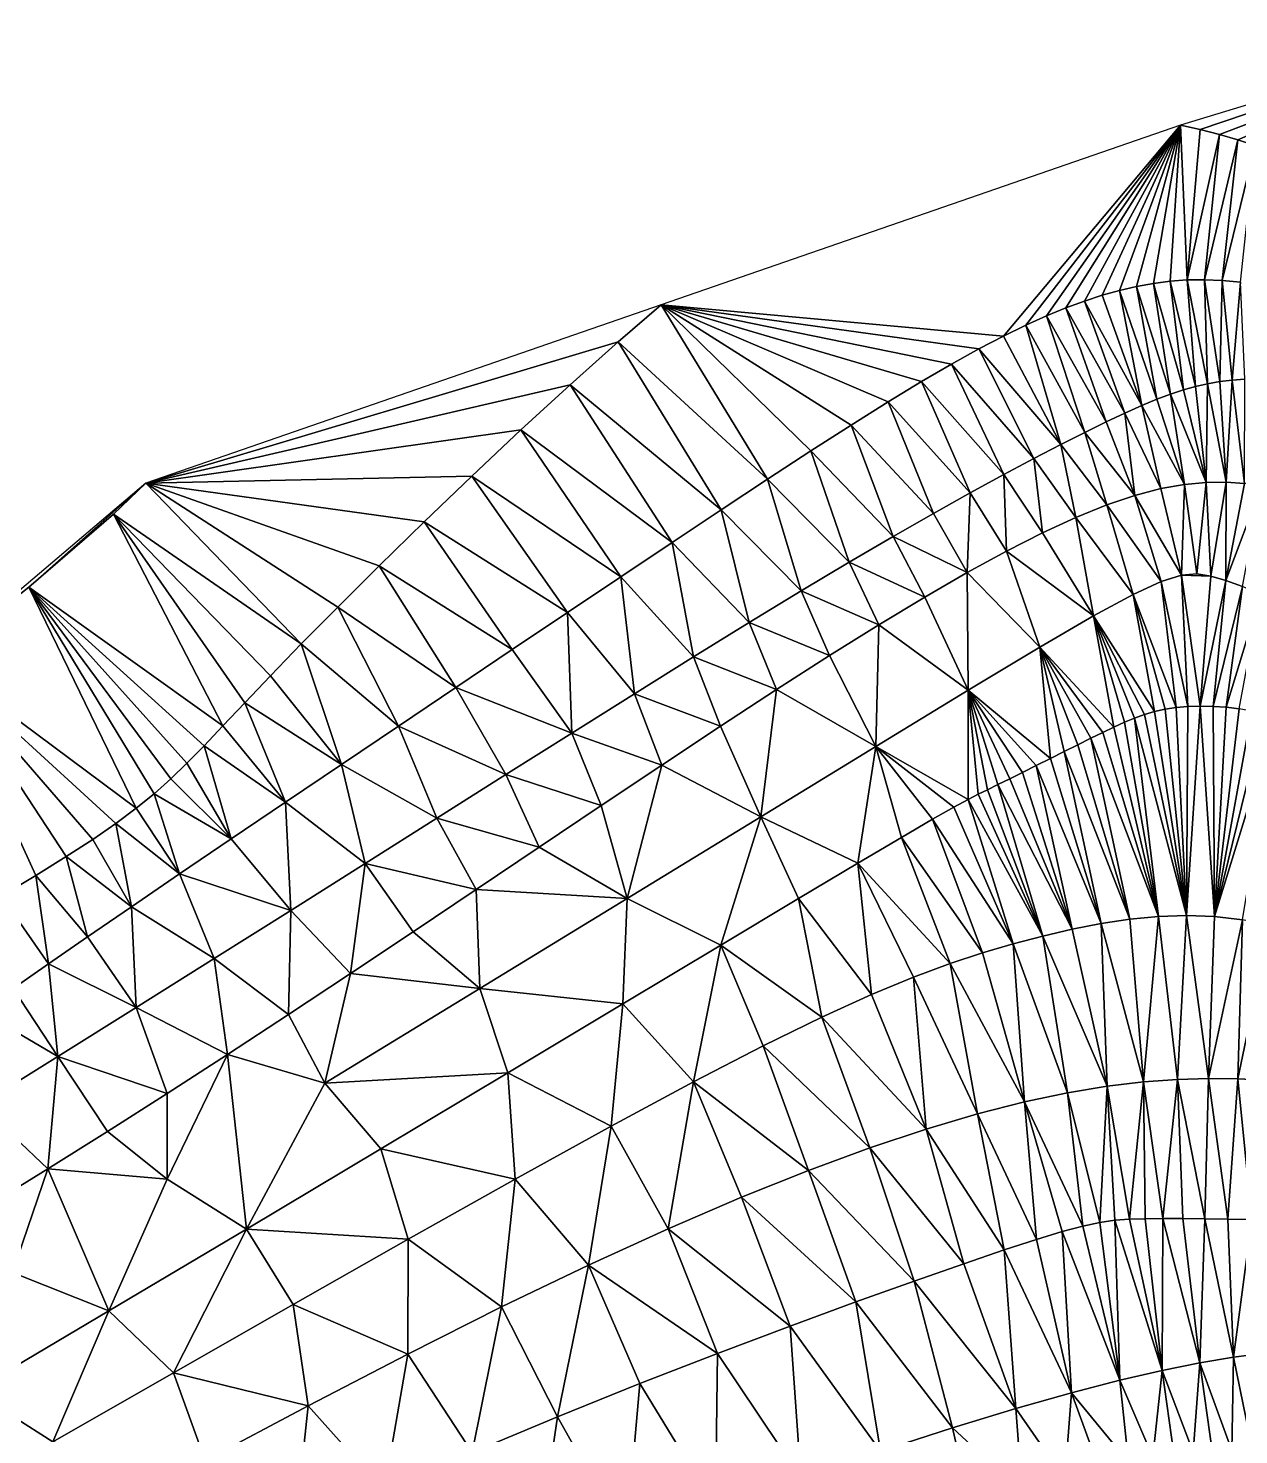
# Model space of a CAD drawing. Header units: metres. Extents: x 0 to 433, y 0 to 317.
# Drawn here: x 269.38 to 281.95, y 294.52 to 309.13 of the extents above; entities that cross this region are included whole.
import ezdxf

# ---------------------------------------------------------------- set-up
doc = ezdxf.new("R2010")
doc.units = ezdxf.units.M
doc.layers.add('TERRAIN_TIN', color=8, linetype='Continuous')

msp = doc.modelspace()

# ---------------------------------------------------------------- linework, layer by layer
at = {"layer": 'TERRAIN_TIN'}
for points in [[(281.346, 308.12, 1), (281.549, 308.075, 1), (284.662, 309.129, 1)], [(281.549, 308.075, 1), (281.75, 308.023, 1), (284.662, 309.129, 1)], [(281.75, 308.023, 1), (281.94, 307.967, 1), (284.662, 309.129, 1)], [(281.94, 307.967, 1), (282.122, 307.908, 1), (284.662, 309.129, 1)], [(275.952, 306.255, 1), (279.506, 305.931, 2), (281.346, 308.12, 1)], [(279.506, 305.931, 2), (279.739, 306.045, 2), (281.346, 308.12, 1)], [(279.739, 306.045, 2), (279.955, 306.141, 2), (281.346, 308.12, 1)], [(279.955, 306.141, 2), (280.156, 306.223, 2), (281.346, 308.12, 1)], [(280.156, 306.223, 2), (280.347, 306.293, 2), (281.346, 308.12, 1)], [(280.347, 306.293, 2), (280.532, 306.354, 2), (281.346, 308.12, 1)], [(280.532, 306.354, 2), (280.712, 306.405, 2), (281.346, 308.12, 1)], [(280.712, 306.405, 2), (280.888, 306.446, 2), (281.346, 308.12, 1)], [(280.888, 306.446, 2), (281.064, 306.478, 2), (281.346, 308.12, 1)], [(281.064, 306.478, 2), (281.239, 306.5, 2), (281.346, 308.12, 1)], [(281.239, 306.5, 2), (281.415, 306.513, 2), (281.346, 308.12, 1)], [(281.415, 306.513, 2), (281.549, 308.075, 1), (281.346, 308.12, 1)], [(281.415, 306.513, 2), (281.75, 308.023, 1), (281.549, 308.075, 1)], [(281.75, 308.023, 1), (281.415, 306.513, 2), (281.595, 306.515, 2)], [(281.75, 308.023, 1), (281.595, 306.515, 2), (281.94, 307.967, 1)], [(281.94, 307.967, 1), (281.595, 306.515, 2), (281.778, 306.508, 2)], [(282.122, 307.908, 1), (281.94, 307.967, 1), (281.778, 306.508, 2)], [(281.968, 306.49, 2), (282.122, 307.908, 1), (281.778, 306.508, 2)], [(281.503, 305.407, 3), (281.415, 306.513, 2), (281.239, 306.5, 2)], [(281.415, 306.513, 2), (281.627, 305.435, 3), (281.595, 306.515, 2)], [(281.627, 305.435, 3), (281.415, 306.513, 2), (281.503, 305.407, 3)], [(281.778, 306.508, 2), (281.595, 306.515, 2), (281.753, 305.458, 3)], [(281.595, 306.515, 2), (281.627, 305.435, 3), (281.753, 305.458, 3)], [(280.532, 306.354, 2), (280.943, 305.209, 3), (280.712, 306.405, 2)], [(281.1, 305.274, 3), (280.888, 306.446, 2), (280.712, 306.405, 2)], [(280.943, 305.209, 3), (281.1, 305.274, 3), (280.712, 306.405, 2)], [(281.064, 306.478, 2), (280.888, 306.446, 2), (281.243, 305.328, 3)], [(281.243, 305.328, 3), (280.888, 306.446, 2), (281.1, 305.274, 3)], [(281.239, 306.5, 2), (281.064, 306.478, 2), (281.376, 305.371, 3)], [(281.064, 306.478, 2), (281.243, 305.328, 3), (281.376, 305.371, 3)], [(281.503, 305.407, 3), (281.239, 306.5, 2), (281.376, 305.371, 3)], [(281.882, 305.474, 3), (281.778, 306.508, 2), (281.753, 305.458, 3)], [(281.882, 305.474, 3), (281.968, 306.49, 2), (281.778, 306.508, 2)], [(281.968, 306.49, 2), (281.882, 305.474, 3), (282.015, 305.482, 3)], [(275.506, 305.872, 1), (275.952, 306.255, 1), (270.598, 304.404)], [(277.055, 304.443, 2), (275.952, 306.255, 1), (275.506, 305.872, 1)], [(275.952, 306.255, 1), (278.968, 305.64, 2), (279.25, 305.797, 2)], [(279.506, 305.931, 2), (275.952, 306.255, 1), (279.25, 305.797, 2)], [(277.055, 304.443, 2), (277.506, 304.737, 2), (275.952, 306.255, 1)], [(277.506, 304.737, 2), (277.925, 305.006, 2), (275.952, 306.255, 1)], [(277.925, 305.006, 2), (278.309, 305.247, 2), (275.952, 306.255, 1)], [(278.656, 305.457, 2), (278.968, 305.64, 2), (275.952, 306.255, 1)], [(278.309, 305.247, 2), (278.656, 305.457, 2), (275.952, 306.255, 1)], [(280.573, 305.039, 3), (280.156, 306.223, 2), (279.955, 306.141, 2)], [(280.156, 306.223, 2), (280.769, 305.131, 3), (280.347, 306.293, 2)], [(280.769, 305.131, 3), (280.156, 306.223, 2), (280.573, 305.039, 3)], [(280.943, 305.209, 3), (280.532, 306.354, 2), (280.347, 306.293, 2)], [(280.769, 305.131, 3), (280.943, 305.209, 3), (280.347, 306.293, 2)], [(279.955, 306.141, 2), (279.739, 306.045, 2), (280.352, 304.93, 3)], [(280.573, 305.039, 3), (279.955, 306.141, 2), (280.352, 304.93, 3)], [(280.102, 304.804, 3), (279.506, 305.931, 2), (279.25, 305.797, 2)], [(280.102, 304.804, 3), (279.739, 306.045, 2), (279.506, 305.931, 2)], [(279.739, 306.045, 2), (280.102, 304.804, 3), (280.352, 304.93, 3)], [(275.005, 305.425, 1), (275.506, 305.872, 1), (270.598, 304.404)], [(275.005, 305.425, 1), (276.573, 304.125, 2), (275.506, 305.872, 1)], [(276.573, 304.125, 2), (277.055, 304.443, 2), (275.506, 305.872, 1)], [(278.968, 305.64, 2), (279.822, 304.659, 3), (279.25, 305.797, 2)], [(279.822, 304.659, 3), (280.102, 304.804, 3), (279.25, 305.797, 2)], [(278.656, 305.457, 2), (279.509, 304.492, 3), (278.968, 305.64, 2)], [(279.509, 304.492, 3), (279.822, 304.659, 3), (278.968, 305.64, 2)], [(274.495, 304.956, 1), (275.005, 305.425, 1), (270.598, 304.404)], [(276.065, 303.787, 2), (275.005, 305.425, 1), (274.495, 304.956, 1)], [(276.065, 303.787, 2), (276.573, 304.125, 2), (275.005, 305.425, 1)], [(278.656, 305.457, 2), (278.309, 305.247, 2), (279.162, 304.302, 3)], [(278.656, 305.457, 2), (279.162, 304.302, 3), (279.509, 304.492, 3)], [(281.243, 305.328, 3), (281.612, 304.411, 4), (281.376, 305.371, 3)], [(281.612, 304.411, 4), (281.503, 305.407, 3), (281.376, 305.371, 3)], [(281.627, 305.435, 3), (281.503, 305.407, 3), (281.612, 304.411, 4)], [(281.627, 305.435, 3), (281.612, 304.411, 4), (281.82, 304.414, 4)], [(281.627, 305.435, 3), (281.82, 304.414, 4), (281.753, 305.458, 3)], [(281.82, 304.414, 4), (281.882, 305.474, 3), (281.753, 305.458, 3)], [(282.011, 304.401, 4), (281.882, 305.474, 3), (281.82, 304.414, 4)], [(281.882, 305.474, 3), (282.011, 304.401, 4), (282.015, 305.482, 3)], [(278.309, 305.247, 2), (277.925, 305.006, 2), (278.78, 304.089, 3)], [(279.162, 304.302, 3), (278.309, 305.247, 2), (278.78, 304.089, 3)], [(281.14, 304.346, 4), (280.943, 305.209, 3), (280.769, 305.131, 3)], [(281.1, 305.274, 3), (280.943, 305.209, 3), (281.386, 304.39, 4)], [(280.943, 305.209, 3), (281.14, 304.346, 4), (281.386, 304.39, 4)], [(281.243, 305.328, 3), (281.1, 305.274, 3), (281.386, 304.39, 4)], [(281.612, 304.411, 4), (281.243, 305.328, 3), (281.386, 304.39, 4)], [(280.769, 305.131, 3), (280.573, 305.039, 3), (280.871, 304.276, 4)], [(281.14, 304.346, 4), (280.769, 305.131, 3), (280.871, 304.276, 4)], [(273.986, 304.477, 1), (274.495, 304.956, 1), (270.598, 304.404)], [(273.986, 304.477, 1), (275.532, 303.43, 2), (274.495, 304.956, 1)], [(275.532, 303.43, 2), (276.065, 303.787, 2), (274.495, 304.956, 1)], [(277.506, 304.737, 2), (278.361, 303.849, 3), (277.925, 305.006, 2)], [(277.925, 305.006, 2), (278.361, 303.849, 3), (278.78, 304.089, 3)], [(280.102, 304.804, 3), (280.579, 304.177, 4), (280.352, 304.93, 3)], [(280.871, 304.276, 4), (280.573, 305.039, 3), (280.352, 304.93, 3)], [(280.579, 304.177, 4), (280.871, 304.276, 4), (280.352, 304.93, 3)], [(280.102, 304.804, 3), (279.822, 304.659, 3), (280.26, 304.047, 4)], [(280.579, 304.177, 4), (280.102, 304.804, 3), (280.26, 304.047, 4)], [(277.903, 303.581, 3), (277.506, 304.737, 2), (277.055, 304.443, 2)], [(278.361, 303.849, 3), (277.506, 304.737, 2), (277.903, 303.581, 3)], [(279.914, 303.887, 4), (279.822, 304.659, 3), (279.509, 304.492, 3)], [(279.822, 304.659, 3), (279.914, 303.887, 4), (280.26, 304.047, 4)], [(273.491, 304.002, 1), (273.986, 304.477, 1), (270.598, 304.404)], [(274.978, 303.058, 2), (273.986, 304.477, 1), (273.491, 304.002, 1)], [(274.978, 303.058, 2), (275.532, 303.43, 2), (273.986, 304.477, 1)], [(279.162, 304.302, 3), (279.538, 303.697, 4), (279.509, 304.492, 3)], [(279.538, 303.697, 4), (279.914, 303.887, 4), (279.509, 304.492, 3)], [(268.432, 302.565), (269.384, 303.322), (270.598, 304.404)], [(269.384, 303.322), (270.262, 304.082), (270.598, 304.404)], [(270.262, 304.082), (272.213, 302.733, 1), (270.598, 304.404)], [(273.022, 303.544, 1), (273.491, 304.002, 1), (270.598, 304.404)], [(272.592, 303.116, 1), (273.022, 303.544, 1), (270.598, 304.404)], [(272.213, 302.733, 1), (272.592, 303.116, 1), (270.598, 304.404)], [(276.573, 304.125, 2), (277.406, 303.284, 3), (277.055, 304.443, 2)], [(277.406, 303.284, 3), (277.903, 303.581, 3), (277.055, 304.443, 2)], [(281.356, 303.448, 5), (281.14, 304.346, 4), (280.871, 304.276, 4)], [(281.14, 304.346, 4), (281.356, 303.448, 5), (281.386, 304.39, 4)], [(281.386, 304.39, 4), (281.356, 303.448, 5), (281.517, 303.461, 5)], [(281.612, 304.411, 4), (281.386, 304.39, 4), (281.517, 303.461, 5)], [(281.661, 303.438, 5), (281.612, 304.411, 4), (281.517, 303.461, 5)], [(281.612, 304.411, 4), (281.661, 303.438, 5), (281.82, 304.414, 4)], [(281.82, 304.414, 4), (281.661, 303.438, 5), (281.818, 303.393, 5)], [(282.011, 304.401, 4), (281.82, 304.414, 4), (281.818, 303.393, 5)], [(282.011, 304.401, 4), (281.818, 303.393, 5), (282.188, 304.376, 4)], [(281.818, 303.393, 5), (281.99, 303.33, 5), (282.188, 304.376, 4)], [(279.13, 303.474, 4), (279.162, 304.302, 3), (278.78, 304.089, 3)], [(279.13, 303.474, 4), (279.538, 303.697, 4), (279.162, 304.302, 3)], [(280.579, 304.177, 4), (280.26, 304.047, 4), (280.853, 303.248, 5)], [(280.579, 304.177, 4), (281.146, 303.383, 5), (280.871, 304.276, 4)], [(281.146, 303.383, 5), (280.579, 304.177, 4), (280.853, 303.248, 5)], [(281.146, 303.383, 5), (281.356, 303.448, 5), (280.871, 304.276, 4)], [(269.384, 303.322), (271.4, 301.882, 1), (270.262, 304.082)], [(271.894, 302.403, 1), (270.262, 304.082), (271.626, 302.122, 1)], [(270.262, 304.082), (271.894, 302.403, 1), (272.213, 302.733, 1)], [(270.262, 304.082), (271.4, 301.882, 1), (271.626, 302.122, 1)], [(276.573, 304.125, 2), (276.065, 303.787, 2), (276.867, 302.956, 3)], [(277.406, 303.284, 3), (276.573, 304.125, 2), (276.867, 302.956, 3)], [(278.361, 303.849, 3), (279.13, 303.474, 4), (278.78, 304.089, 3)], [(279.914, 303.887, 4), (280.443, 303.026, 5), (280.26, 304.047, 4)], [(280.26, 304.047, 4), (280.443, 303.026, 5), (280.853, 303.248, 5)], [(274.405, 302.674, 2), (273.491, 304.002, 1), (273.022, 303.544, 1)], [(274.405, 302.674, 2), (274.978, 303.058, 2), (273.491, 304.002, 1)], [(279.914, 303.887, 4), (279.538, 303.697, 4), (280.443, 303.026, 5)], [(276.289, 302.6, 3), (276.065, 303.787, 2), (275.532, 303.43, 2)], [(276.065, 303.787, 2), (276.289, 302.6, 3), (276.867, 302.956, 3)], [(278.361, 303.849, 3), (277.903, 303.581, 3), (278.689, 303.219, 4)], [(279.13, 303.474, 4), (278.361, 303.849, 3), (278.689, 303.219, 4)], [(279.538, 303.697, 4), (279.13, 303.474, 4), (279.884, 302.7, 5)], [(280.443, 303.026, 5), (279.538, 303.697, 4), (279.884, 302.7, 5)], [(272.592, 303.116, 1), (273.818, 302.279, 2), (273.022, 303.544, 1)], [(273.818, 302.279, 2), (274.405, 302.674, 2), (273.022, 303.544, 1)], [(277.406, 303.284, 3), (278.213, 302.932, 4), (277.903, 303.581, 3)], [(277.903, 303.581, 3), (278.213, 302.932, 4), (278.689, 303.219, 4)], [(279.141, 302.254, 5), (279.13, 303.474, 4), (278.689, 303.219, 4)], [(279.13, 303.474, 4), (279.141, 302.254, 5), (279.884, 302.7, 5)], [(281.422, 302.084, 6), (281.356, 303.448, 5), (281.146, 303.383, 5)], [(281.356, 303.448, 5), (281.661, 303.438, 5), (281.517, 303.461, 5)], [(281.356, 303.448, 5), (281.551, 302.088, 6), (281.661, 303.438, 5)], [(281.356, 303.448, 5), (281.422, 302.084, 6), (281.551, 302.088, 6)], [(270.498, 301.027, 1), (269.384, 303.322), (268.432, 302.565)], [(271.203, 301.676, 1), (271.4, 301.882, 1), (269.384, 303.322)], [(270.684, 301.178, 1), (270.857, 301.332, 1), (269.384, 303.322)], [(270.498, 301.027, 1), (270.684, 301.178, 1), (269.384, 303.322)], [(270.857, 301.332, 1), (271.026, 301.495, 1), (269.384, 303.322)], [(271.026, 301.495, 1), (271.203, 301.676, 1), (269.384, 303.322)], [(274.978, 303.058, 2), (275.673, 302.216, 3), (275.532, 303.43, 2)], [(275.673, 302.216, 3), (276.289, 302.6, 3), (275.532, 303.43, 2)], [(281.3, 302.073, 6), (281.146, 303.383, 5), (280.853, 303.248, 5)], [(281.422, 302.084, 6), (281.146, 303.383, 5), (281.3, 302.073, 6)], [(281.661, 303.438, 5), (281.551, 302.088, 6), (281.818, 303.393, 5)], [(281.818, 303.393, 5), (281.551, 302.088, 6), (281.685, 302.085, 6)], [(281.99, 303.33, 5), (281.818, 303.393, 5), (281.685, 302.085, 6)], [(281.82, 302.076, 6), (281.99, 303.33, 5), (281.685, 302.085, 6)], [(281.82, 302.076, 6), (282.178, 303.246, 5), (281.99, 303.33, 5)], [(277.7, 302.612, 4), (277.406, 303.284, 3), (276.867, 302.956, 3)], [(278.213, 302.932, 4), (277.406, 303.284, 3), (277.7, 302.612, 4)], [(278.213, 302.932, 4), (279.141, 302.254, 5), (278.689, 303.219, 4)], [(280.443, 303.026, 5), (281.076, 302.031, 6), (280.853, 303.248, 5)], [(281.185, 302.055, 6), (281.3, 302.073, 6), (280.853, 303.248, 5)], [(281.076, 302.031, 6), (281.185, 302.055, 6), (280.853, 303.248, 5)], [(281.82, 302.076, 6), (281.956, 302.059, 6), (282.178, 303.246, 5)], [(273.224, 301.88, 2), (272.592, 303.116, 1), (272.213, 302.733, 1)], [(273.224, 301.88, 2), (273.818, 302.279, 2), (272.592, 303.116, 1)], [(275.022, 301.808, 3), (274.978, 303.058, 2), (274.405, 302.674, 2)], [(274.978, 303.058, 2), (275.022, 301.808, 3), (275.673, 302.216, 3)], [(280.654, 301.87, 6), (280.443, 303.026, 5), (279.884, 302.7, 5)], [(280.654, 301.87, 6), (280.763, 301.92, 6), (280.443, 303.026, 5)], [(281.076, 302.031, 6), (280.443, 303.026, 5), (280.971, 302, 6)], [(280.443, 303.026, 5), (280.868, 301.963, 6), (280.971, 302, 6)], [(280.763, 301.92, 6), (280.868, 301.963, 6), (280.443, 303.026, 5)], [(276.289, 302.6, 3), (277.15, 302.259, 4), (276.867, 302.956, 3)], [(277.15, 302.259, 4), (277.7, 302.612, 4), (276.867, 302.956, 3)], [(278.213, 302.932, 4), (277.7, 302.612, 4), (278.181, 301.669, 5)], [(279.141, 302.254, 5), (278.213, 302.932, 4), (278.181, 301.669, 5)], [(271.894, 302.403, 1), (272.631, 301.481, 2), (272.213, 302.733, 1)], [(272.631, 301.481, 2), (273.224, 301.88, 2), (272.213, 302.733, 1)], [(270.288, 300.87, 1), (268.432, 302.565), (270.048, 300.703, 1)], [(270.288, 300.87, 1), (270.498, 301.027, 1), (268.432, 302.565)], [(269.098, 300.112, 1), (269.457, 300.328, 1), (268.432, 302.565)], [(268.432, 302.565), (269.772, 300.524, 1), (270.048, 300.703, 1)], [(269.457, 300.328, 1), (269.772, 300.524, 1), (268.432, 302.565)], [(273.818, 302.279, 2), (275.022, 301.808, 3), (274.405, 302.674, 2)], [(276.567, 301.878, 4), (276.289, 302.6, 3), (275.673, 302.216, 3)], [(276.289, 302.6, 3), (276.567, 301.878, 4), (277.15, 302.259, 4)], [(277.7, 302.612, 4), (277.15, 302.259, 4), (278.181, 301.669, 5)], [(279.141, 302.254, 5), (279.994, 301.543, 6), (279.884, 302.7, 5)], [(280.415, 301.753, 6), (279.884, 302.7, 5), (280.281, 301.686, 6)], [(279.884, 302.7, 5), (280.139, 301.616, 6), (280.281, 301.686, 6)], [(279.994, 301.543, 6), (280.139, 301.616, 6), (279.884, 302.7, 5)], [(280.539, 301.815, 6), (280.654, 301.87, 6), (279.884, 302.7, 5)], [(280.415, 301.753, 6), (280.539, 301.815, 6), (279.884, 302.7, 5)], [(272.631, 301.481, 2), (271.894, 302.403, 1), (271.626, 302.122, 1)], [(273.818, 302.279, 2), (273.224, 301.88, 2), (274.337, 301.377, 3)], [(275.022, 301.808, 3), (273.818, 302.279, 2), (274.337, 301.377, 3)], [(275.022, 301.808, 3), (275.958, 301.474, 4), (275.673, 302.216, 3)], [(275.958, 301.474, 4), (276.567, 301.878, 4), (275.673, 302.216, 3)], [(277.15, 302.259, 4), (276.567, 301.878, 4), (276.986, 300.938, 5)], [(278.181, 301.669, 5), (277.15, 302.259, 4), (276.986, 300.938, 5)], [(279.139, 301.118, 6), (279.141, 302.254, 5), (278.181, 301.669, 5)], [(279.141, 302.254, 5), (279.139, 301.118, 6), (279.245, 301.172, 6)], [(279.141, 302.254, 5), (279.449, 301.272, 6), (279.572, 301.333, 6)], [(279.341, 301.219, 6), (279.141, 302.254, 5), (279.245, 301.172, 6)], [(279.341, 301.219, 6), (279.449, 301.272, 6), (279.141, 302.254, 5)], [(279.848, 301.47, 6), (279.994, 301.543, 6), (279.141, 302.254, 5)], [(279.706, 301.399, 6), (279.141, 302.254, 5), (279.572, 301.333, 6)], [(279.706, 301.399, 6), (279.848, 301.47, 6), (279.141, 302.254, 5)], [(271.4, 301.882, 1), (272.049, 301.089, 2), (271.626, 302.122, 1)], [(272.049, 301.089, 2), (272.631, 301.481, 2), (271.626, 302.122, 1)], [(280.868, 301.963, 6), (281.409, 299.912, 7), (280.971, 302, 6)], [(281.409, 299.912, 7), (281.076, 302.031, 6), (280.971, 302, 6)], [(281.185, 302.055, 6), (281.076, 302.031, 6), (281.409, 299.912, 7)], [(281.185, 302.055, 6), (281.409, 299.912, 7), (281.3, 302.073, 6)], [(281.409, 299.912, 7), (281.422, 302.084, 6), (281.3, 302.073, 6)], [(281.551, 302.088, 6), (281.422, 302.084, 6), (281.409, 299.912, 7)], [(281.7, 299.901, 7), (281.551, 302.088, 6), (281.409, 299.912, 7)], [(281.551, 302.088, 6), (281.7, 299.901, 7), (281.685, 302.085, 6)], [(281.7, 299.901, 7), (281.82, 302.076, 6), (281.685, 302.085, 6)], [(281.956, 302.059, 6), (281.82, 302.076, 6), (281.7, 299.901, 7)], [(281.956, 302.059, 6), (281.7, 299.901, 7), (282.088, 302.036, 6)], [(281.7, 299.901, 7), (282.216, 302.005, 6), (282.088, 302.036, 6)], [(282.337, 301.968, 6), (282.216, 302.005, 6), (281.7, 299.901, 7)], [(271.203, 301.676, 1), (272.049, 301.089, 2), (271.4, 301.882, 1)], [(273.224, 301.88, 2), (272.631, 301.481, 2), (273.622, 300.925, 3)], [(274.337, 301.377, 3), (273.224, 301.88, 2), (273.622, 300.925, 3)], [(276.567, 301.878, 4), (275.958, 301.474, 4), (276.986, 300.938, 5)], [(280.539, 301.815, 6), (281.116, 299.902, 7), (280.654, 301.87, 6)], [(281.116, 299.902, 7), (280.763, 301.92, 6), (280.654, 301.87, 6)], [(281.116, 299.902, 7), (280.868, 301.963, 6), (280.763, 301.92, 6)], [(280.868, 301.963, 6), (281.116, 299.902, 7), (281.409, 299.912, 7)], [(281.988, 299.867, 7), (282.337, 301.968, 6), (281.7, 299.901, 7)], [(275.022, 301.808, 3), (274.337, 301.377, 3), (275.328, 301.054, 4)], [(275.958, 301.474, 4), (275.022, 301.808, 3), (275.328, 301.054, 4)], [(280.821, 299.874, 7), (280.415, 301.753, 6), (280.281, 301.686, 6)], [(281.116, 299.902, 7), (280.539, 301.815, 6), (280.415, 301.753, 6)], [(280.821, 299.874, 7), (281.116, 299.902, 7), (280.415, 301.753, 6)], [(271.203, 301.676, 1), (271.026, 301.495, 1), (271.485, 300.708, 2)], [(272.049, 301.089, 2), (271.203, 301.676, 1), (271.485, 300.708, 2)], [(277.995, 300.456, 6), (278.181, 301.669, 5), (276.986, 300.938, 5)], [(277.995, 300.456, 6), (278.448, 300.724, 6), (278.181, 301.669, 5)], [(278.181, 301.669, 5), (278.77, 300.912, 6), (278.99, 301.037, 6)], [(278.448, 300.724, 6), (278.77, 300.912, 6), (278.181, 301.669, 5)], [(279.139, 301.118, 6), (278.181, 301.669, 5), (278.99, 301.037, 6)], [(279.994, 301.543, 6), (279.848, 301.47, 6), (280.522, 299.829, 7)], [(280.139, 301.616, 6), (279.994, 301.543, 6), (280.522, 299.829, 7)], [(280.139, 301.616, 6), (280.821, 299.874, 7), (280.281, 301.686, 6)], [(280.821, 299.874, 7), (280.139, 301.616, 6), (280.522, 299.829, 7)], [(271.026, 301.495, 1), (270.857, 301.332, 1), (271.485, 300.708, 2)], [(272.049, 301.089, 2), (272.877, 300.454, 3), (272.631, 301.481, 2)], [(272.631, 301.481, 2), (272.877, 300.454, 3), (273.622, 300.925, 3)], [(275.958, 301.474, 4), (275.328, 301.054, 4), (275.597, 300.088, 5)], [(275.958, 301.474, 4), (275.597, 300.088, 5), (276.986, 300.938, 5)], [(280.22, 299.77, 7), (279.706, 301.399, 6), (279.572, 301.333, 6)], [(279.848, 301.47, 6), (279.706, 301.399, 6), (280.22, 299.77, 7)], [(279.848, 301.47, 6), (280.22, 299.77, 7), (280.522, 299.829, 7)], [(270.857, 301.332, 1), (270.684, 301.178, 1), (271.485, 300.708, 2)], [(274.683, 300.621, 4), (274.337, 301.377, 3), (273.622, 300.925, 3)], [(274.337, 301.377, 3), (274.683, 300.621, 4), (275.328, 301.054, 4)], [(279.341, 301.219, 6), (279.915, 299.698, 7), (279.449, 301.272, 6)], [(279.449, 301.272, 6), (280.22, 299.77, 7), (279.572, 301.333, 6)], [(279.915, 299.698, 7), (280.22, 299.77, 7), (279.449, 301.272, 6)], [(270.949, 300.345, 2), (270.684, 301.178, 1), (270.498, 301.027, 1)], [(270.684, 301.178, 1), (270.949, 300.345, 2), (271.485, 300.708, 2)], [(279.606, 299.617, 7), (279.139, 301.118, 6), (278.99, 301.037, 6)], [(279.139, 301.118, 6), (279.915, 299.698, 7), (279.245, 301.172, 6)], [(279.915, 299.698, 7), (279.139, 301.118, 6), (279.606, 299.617, 7)], [(279.915, 299.698, 7), (279.341, 301.219, 6), (279.245, 301.172, 6)], [(270.288, 300.87, 1), (270.949, 300.345, 2), (270.498, 301.027, 1)], [(272.105, 299.966, 3), (272.049, 301.089, 2), (271.485, 300.708, 2)], [(272.105, 299.966, 3), (272.877, 300.454, 3), (272.049, 301.089, 2)], [(275.328, 301.054, 4), (274.683, 300.621, 4), (275.597, 300.088, 5)], [(278.77, 300.912, 6), (279.606, 299.617, 7), (278.99, 301.037, 6)], [(270.449, 300.004, 2), (270.288, 300.87, 1), (270.048, 300.703, 1)], [(270.949, 300.345, 2), (270.288, 300.87, 1), (270.449, 300.004, 2)], [(273.622, 300.925, 3), (272.877, 300.454, 3), (274.031, 300.183, 4)], [(274.683, 300.621, 4), (273.622, 300.925, 3), (274.031, 300.183, 4)], [(275.597, 300.088, 5), (276.57, 299.605, 6), (276.986, 300.938, 5)], [(276.57, 299.605, 6), (277.378, 300.089, 6), (276.986, 300.938, 5)], [(277.378, 300.089, 6), (277.995, 300.456, 6), (276.986, 300.938, 5)], [(279.29, 299.525, 7), (278.77, 300.912, 6), (278.448, 300.724, 6)], [(278.77, 300.912, 6), (279.29, 299.525, 7), (279.606, 299.617, 7)], [(269.772, 300.524, 1), (270.449, 300.004, 2), (270.048, 300.703, 1)], [(270.949, 300.345, 2), (272.105, 299.966, 3), (271.485, 300.708, 2)], [(278.952, 299.414, 7), (278.448, 300.724, 6), (277.995, 300.456, 6)], [(279.29, 299.525, 7), (278.448, 300.724, 6), (278.952, 299.414, 7)], [(269.993, 299.691, 2), (269.772, 300.524, 1), (269.457, 300.328, 1)], [(269.772, 300.524, 1), (269.993, 299.691, 2), (270.449, 300.004, 2)], [(275.597, 300.088, 5), (274.683, 300.621, 4), (274.031, 300.183, 4)], [(272.877, 300.454, 3), (272.105, 299.966, 3), (272.724, 299.309, 4)], [(273.375, 299.743, 4), (272.877, 300.454, 3), (272.724, 299.309, 4)], [(272.877, 300.454, 3), (273.375, 299.743, 4), (274.031, 300.183, 4)], [(277.995, 300.456, 6), (277.378, 300.089, 6), (278.135, 299.091, 7)], [(278.573, 299.274, 7), (277.995, 300.456, 6), (278.135, 299.091, 7)], [(278.573, 299.274, 7), (278.952, 299.414, 7), (277.995, 300.456, 6)], [(269.588, 299.41, 2), (269.457, 300.328, 1), (269.098, 300.112, 1)], [(269.588, 299.41, 2), (269.993, 299.691, 2), (269.457, 300.328, 1)], [(271.31, 299.465, 3), (270.949, 300.345, 2), (270.449, 300.004, 2)], [(270.949, 300.345, 2), (271.31, 299.465, 3), (272.105, 299.966, 3)], [(269.588, 299.41, 2), (269.098, 300.112, 1), (269.222, 299.156, 2)], [(273.375, 299.743, 4), (274.069, 299.153, 5), (274.031, 300.183, 4)], [(274.069, 299.153, 5), (275.597, 300.088, 5), (274.031, 300.183, 4)], [(274.069, 299.153, 5), (275.552, 298.995, 6), (275.597, 300.088, 5)], [(275.597, 300.088, 5), (275.552, 298.995, 6), (276.57, 299.605, 6)], [(277.621, 298.857, 7), (277.378, 300.089, 6), (276.57, 299.605, 6)], [(277.378, 300.089, 6), (277.621, 298.857, 7), (278.135, 299.091, 7)], [(269.993, 299.691, 2), (270.5, 298.956, 3), (270.449, 300.004, 2)], [(270.5, 298.956, 3), (271.31, 299.465, 3), (270.449, 300.004, 2)], [(271.31, 299.465, 3), (272.081, 298.884, 4), (272.105, 299.966, 3)], [(272.105, 299.966, 3), (272.081, 298.884, 4), (272.724, 299.309, 4)], [(280.522, 299.829, 7), (280.22, 299.77, 7), (280.584, 298.139, 8)], [(280.821, 299.874, 7), (280.522, 299.829, 7), (280.963, 298.184, 8)], [(280.963, 298.184, 8), (280.522, 299.829, 7), (280.584, 298.139, 8)], [(281.116, 299.902, 7), (280.821, 299.874, 7), (280.963, 298.184, 8)], [(281.116, 299.902, 7), (280.963, 298.184, 8), (281.313, 298.21, 8)], [(281.409, 299.912, 7), (281.116, 299.902, 7), (281.313, 298.21, 8)], [(281.638, 298.219, 8), (281.409, 299.912, 7), (281.313, 298.21, 8)], [(281.638, 298.219, 8), (281.7, 299.901, 7), (281.409, 299.912, 7)], [(281.988, 299.867, 7), (281.7, 299.901, 7), (281.638, 298.219, 8)], [(281.988, 299.867, 7), (281.638, 298.219, 8), (281.941, 298.216, 8)], [(282.275, 299.809, 7), (281.988, 299.867, 7), (281.941, 298.216, 8)], [(282.228, 298.202, 8), (282.275, 299.809, 7), (281.941, 298.216, 8)], [(269.993, 299.691, 2), (269.588, 299.41, 2), (270.5, 298.956, 3)], [(274.069, 299.153, 5), (273.375, 299.743, 4), (272.724, 299.309, 4)], [(279.915, 299.698, 7), (279.606, 299.617, 7), (280.173, 298.07, 8)], [(280.22, 299.77, 7), (279.915, 299.698, 7), (280.584, 298.139, 8)], [(280.584, 298.139, 8), (279.915, 299.698, 7), (280.173, 298.07, 8)], [(275.552, 298.995, 6), (276.287, 298.185, 7), (276.57, 299.605, 6)], [(276.287, 298.185, 7), (277.011, 298.558, 7), (276.57, 299.605, 6)], [(277.011, 298.558, 7), (277.621, 298.857, 7), (276.57, 299.605, 6)], [(279.725, 297.976, 8), (279.29, 299.525, 7), (278.952, 299.414, 7)], [(279.29, 299.525, 7), (279.725, 297.976, 8), (279.606, 299.617, 7)], [(279.606, 299.617, 7), (279.725, 297.976, 8), (280.173, 298.07, 8)], [(269.686, 298.447, 3), (269.588, 299.41, 2), (269.222, 299.156, 2)], [(269.588, 299.41, 2), (269.686, 298.447, 3), (270.5, 298.956, 3)], [(271.447, 298.468, 4), (271.31, 299.465, 3), (270.5, 298.956, 3)], [(271.31, 299.465, 3), (271.447, 298.468, 4), (272.081, 298.884, 4)], [(278.573, 299.274, 7), (279.236, 297.852, 8), (278.952, 299.414, 7)], [(279.236, 297.852, 8), (279.725, 297.976, 8), (278.952, 299.414, 7)], [(272.724, 299.309, 4), (272.081, 298.884, 4), (272.458, 298.171, 5)], [(274.069, 299.153, 5), (272.724, 299.309, 4), (272.458, 298.171, 5)], [(278.703, 297.695, 8), (278.573, 299.274, 7), (278.135, 299.091, 7)], [(279.236, 297.852, 8), (278.573, 299.274, 7), (278.703, 297.695, 8)], [(268.882, 298.92, 2), (269.686, 298.447, 3), (269.222, 299.156, 2)], [(274.36, 298.28, 6), (274.069, 299.153, 5), (272.458, 298.171, 5)], [(274.069, 299.153, 5), (274.36, 298.28, 6), (275.552, 298.995, 6)], [(277.621, 298.857, 7), (278.703, 297.695, 8), (278.135, 299.091, 7)], [(268.879, 297.946, 3), (269.686, 298.447, 3), (268.882, 298.92, 2)], [(270.5, 298.956, 3), (269.686, 298.447, 3), (270.82, 298.063, 4)], [(271.447, 298.468, 4), (270.5, 298.956, 3), (270.82, 298.063, 4)], [(274.36, 298.28, 6), (275.432, 297.726, 7), (275.552, 298.995, 6)], [(275.552, 298.995, 6), (275.432, 297.726, 7), (276.287, 298.185, 7)], [(272.081, 298.884, 4), (271.447, 298.468, 4), (272.458, 298.171, 5)], [(277.621, 298.857, 7), (277.011, 298.558, 7), (278.12, 297.501, 8)], [(277.621, 298.857, 7), (278.12, 297.501, 8), (278.703, 297.695, 8)], [(277.482, 297.266, 8), (277.011, 298.558, 7), (276.287, 298.185, 7)], [(278.12, 297.501, 8), (277.011, 298.558, 7), (277.482, 297.266, 8)], [(269.582, 297.282, 4), (269.686, 298.447, 3), (268.879, 297.946, 3)], [(270.199, 297.668, 4), (269.686, 298.447, 3), (269.582, 297.282, 4)], [(269.686, 298.447, 3), (270.199, 297.668, 4), (270.82, 298.063, 4)], [(270.822, 297.176, 5), (271.447, 298.468, 4), (270.82, 298.063, 4)], [(271.643, 296.656, 6), (271.447, 298.468, 4), (270.822, 297.176, 5)], [(271.447, 298.468, 4), (271.643, 296.656, 6), (272.458, 298.171, 5)], [(273.041, 297.49, 6), (274.36, 298.28, 6), (272.458, 298.171, 5)], [(274.36, 298.28, 6), (273.041, 297.49, 6), (274.435, 297.176, 7)], [(274.36, 298.28, 6), (274.435, 297.176, 7), (275.432, 297.726, 7)], [(275.432, 297.726, 7), (276.025, 296.66, 8), (276.287, 298.185, 7)], [(276.025, 296.66, 8), (276.785, 296.987, 8), (276.287, 298.185, 7)], [(276.785, 296.987, 8), (277.482, 297.266, 8), (276.287, 298.185, 7)], [(280.816, 296.758, 9), (280.963, 298.184, 8), (280.584, 298.139, 8)], [(280.816, 296.758, 9), (280.978, 296.763, 9), (280.963, 298.184, 8)], [(280.963, 298.184, 8), (281.163, 296.765, 9), (281.313, 298.21, 8)], [(280.978, 296.763, 9), (281.163, 296.765, 9), (280.963, 298.184, 8)], [(281.313, 298.21, 8), (281.163, 296.765, 9), (281.371, 296.765, 9)], [(281.597, 296.763, 9), (281.638, 298.219, 8), (281.313, 298.21, 8)], [(281.597, 296.763, 9), (281.313, 298.21, 8), (281.371, 296.765, 9)], [(281.597, 296.763, 9), (281.837, 296.76, 9), (281.638, 298.219, 8)], [(281.638, 298.219, 8), (281.837, 296.76, 9), (281.941, 298.216, 8)], [(281.837, 296.76, 9), (282.088, 296.756, 9), (281.941, 298.216, 8)], [(282.088, 296.756, 9), (282.228, 298.202, 8), (281.941, 298.216, 8)], [(270.199, 297.668, 4), (270.822, 297.176, 5), (270.82, 298.063, 4)], [(271.643, 296.656, 6), (273.041, 297.49, 6), (272.458, 298.171, 5)], [(279.725, 297.976, 8), (280.331, 296.688, 9), (280.173, 298.07, 8)], [(280.509, 296.725, 9), (280.584, 298.139, 8), (280.173, 298.07, 8)], [(280.331, 296.688, 9), (280.509, 296.725, 9), (280.173, 298.07, 8)], [(280.509, 296.725, 9), (280.665, 296.747, 9), (280.584, 298.139, 8)], [(280.665, 296.747, 9), (280.816, 296.758, 9), (280.584, 298.139, 8)], [(268.969, 296.905, 4), (269.582, 297.282, 4), (268.879, 297.946, 3)], [(279.725, 297.976, 8), (279.236, 297.852, 8), (279.85, 296.549, 9)], [(280.117, 296.631, 9), (279.725, 297.976, 8), (279.85, 296.549, 9)], [(280.117, 296.631, 9), (280.331, 296.688, 9), (279.725, 297.976, 8)], [(279.515, 296.439, 9), (279.236, 297.852, 8), (278.703, 297.695, 8)], [(279.236, 297.852, 8), (279.515, 296.439, 9), (279.85, 296.549, 9)], [(270.199, 297.668, 4), (269.582, 297.282, 4), (270.822, 297.176, 5)], [(275.432, 297.726, 7), (274.435, 297.176, 7), (275.196, 296.281, 8)], [(275.432, 297.726, 7), (275.196, 296.281, 8), (276.025, 296.66, 8)], [(278.12, 297.501, 8), (279.095, 296.295, 9), (278.703, 297.695, 8)], [(279.095, 296.295, 9), (279.515, 296.439, 9), (278.703, 297.695, 8)], [(273.041, 297.49, 6), (271.643, 296.656, 6), (273.323, 296.55, 7)], [(274.435, 297.176, 7), (273.041, 297.49, 6), (273.323, 296.55, 7)], [(278.12, 297.501, 8), (277.482, 297.266, 8), (278.579, 296.115, 9)], [(279.095, 296.295, 9), (278.12, 297.501, 8), (278.579, 296.115, 9)], [(269.582, 297.282, 4), (268.969, 296.905, 4), (269.215, 296.204, 5)], [(270.215, 295.807, 6), (269.582, 297.282, 4), (269.215, 296.204, 5)], [(269.582, 297.282, 4), (270.215, 295.807, 6), (270.822, 297.176, 5)], [(270.215, 295.807, 6), (271.643, 296.656, 6), (270.822, 297.176, 5)], [(274.294, 295.847, 8), (274.435, 297.176, 7), (273.323, 296.55, 7)], [(274.435, 297.176, 7), (274.294, 295.847, 8), (275.196, 296.281, 8)], [(276.785, 296.987, 8), (277.974, 295.899, 9), (277.482, 297.266, 8)], [(277.482, 297.266, 8), (277.974, 295.899, 9), (278.579, 296.115, 9)], [(276.785, 296.987, 8), (276.025, 296.66, 8), (277.29, 295.648, 9)], [(277.974, 295.899, 9), (276.785, 296.987, 8), (277.29, 295.648, 9)], [(280.509, 296.725, 9), (280.331, 296.688, 9), (280.715, 295.086, 10)], [(280.509, 296.725, 9), (280.715, 295.086, 10), (280.665, 296.747, 9)], [(280.816, 296.758, 9), (280.665, 296.747, 9), (281.156, 295.189, 10)], [(280.665, 296.747, 9), (280.715, 295.086, 10), (281.156, 295.189, 10)], [(280.978, 296.763, 9), (280.816, 296.758, 9), (281.156, 295.189, 10)], [(281.163, 296.765, 9), (280.978, 296.763, 9), (281.156, 295.189, 10)], [(281.546, 295.267, 10), (281.163, 296.765, 9), (281.156, 295.189, 10)], [(281.163, 296.765, 9), (281.546, 295.267, 10), (281.371, 296.765, 9)], [(281.546, 295.267, 10), (281.597, 296.763, 9), (281.371, 296.765, 9)], [(281.597, 296.763, 9), (281.546, 295.267, 10), (281.897, 295.325, 10)], [(281.837, 296.76, 9), (281.597, 296.763, 9), (281.897, 295.325, 10)], [(282.088, 296.756, 9), (281.837, 296.76, 9), (281.897, 295.325, 10)], [(282.22, 295.369, 10), (282.088, 296.756, 9), (281.897, 295.325, 10)], [(271.643, 296.656, 6), (270.215, 295.807, 6), (270.887, 295.164, 7)], [(271.643, 296.656, 6), (270.887, 295.164, 7), (272.129, 295.872, 7)], [(273.323, 296.55, 7), (271.643, 296.656, 6), (272.129, 295.872, 7)], [(276.025, 296.66, 8), (275.196, 296.281, 8), (276.538, 295.365, 9)], [(276.025, 296.66, 8), (276.538, 295.365, 9), (277.29, 295.648, 9)], [(280.117, 296.631, 9), (279.85, 296.549, 9), (280.212, 294.956, 10)], [(280.331, 296.688, 9), (280.117, 296.631, 9), (280.715, 295.086, 10)], [(280.715, 295.086, 10), (280.117, 296.631, 9), (280.212, 294.956, 10)], [(273.323, 296.55, 7), (272.129, 295.872, 7), (273.319, 295.356, 8)], [(274.294, 295.847, 8), (273.323, 296.55, 7), (273.319, 295.356, 8)], [(279.637, 294.792, 10), (279.515, 296.439, 9), (279.095, 296.295, 9)], [(279.85, 296.549, 9), (279.515, 296.439, 9), (280.212, 294.956, 10)], [(279.515, 296.439, 9), (279.637, 294.792, 10), (280.212, 294.956, 10)], [(279.637, 294.792, 10), (279.095, 296.295, 9), (278.579, 296.115, 9)], [(268.804, 294.973, 6), (270.215, 295.807, 6), (269.215, 296.204, 5)], [(274.294, 295.847, 8), (274.876, 294.707, 9), (275.196, 296.281, 8)], [(275.196, 296.281, 8), (274.876, 294.707, 9), (275.73, 295.051, 9)], [(276.538, 295.365, 9), (275.196, 296.281, 8), (275.73, 295.051, 9)], [(277.974, 295.899, 9), (278.977, 294.591, 10), (278.579, 296.115, 9)], [(278.977, 294.591, 10), (279.637, 294.792, 10), (278.579, 296.115, 9)], [(272.129, 295.872, 7), (270.887, 295.164, 7), (272.286, 294.821, 8)], [(273.319, 295.356, 8), (272.129, 295.872, 7), (272.286, 294.821, 8)], [(273.987, 294.336, 9), (274.294, 295.847, 8), (273.319, 295.356, 8)], [(274.294, 295.847, 8), (273.987, 294.336, 9), (274.876, 294.707, 9)], [(278.228, 294.349, 10), (277.974, 295.899, 9), (277.29, 295.648, 9)], [(277.974, 295.899, 9), (278.228, 294.349, 10), (278.977, 294.591, 10)], [(269.633, 294.447, 7), (270.215, 295.807, 6), (268.804, 294.973, 6)], [(270.215, 295.807, 6), (269.633, 294.447, 7), (270.887, 295.164, 7)], [(276.538, 295.365, 9), (277.401, 294.072, 10), (277.29, 295.648, 9)], [(277.401, 294.072, 10), (278.228, 294.349, 10), (277.29, 295.648, 9)], [(273.073, 293.938, 9), (273.319, 295.356, 8), (272.286, 294.821, 8)], [(273.073, 293.938, 9), (273.987, 294.336, 9), (273.319, 295.356, 8)], [(276.515, 293.765, 10), (276.538, 295.365, 9), (275.73, 295.051, 9)], [(276.515, 293.765, 10), (277.401, 294.072, 10), (276.538, 295.365, 9)], [(281.476, 294.341, 11), (281.546, 295.267, 10), (281.156, 295.189, 10)], [(281.546, 295.267, 10), (281.476, 294.341, 11), (281.673, 294.352, 11)], [(281.546, 295.267, 10), (281.879, 294.357, 11), (281.897, 295.325, 10)], [(281.879, 294.357, 11), (281.546, 295.267, 10), (281.673, 294.352, 11)], [(281.879, 294.357, 11), (282.095, 294.359, 11), (281.897, 295.325, 10)], [(282.095, 294.359, 11), (282.22, 295.369, 10), (281.897, 295.325, 10)], [(269.633, 294.447, 7), (271.216, 294.254, 8), (270.887, 295.164, 7)], [(270.887, 295.164, 7), (271.216, 294.254, 8), (272.286, 294.821, 8)], [(280.715, 295.086, 10), (281.057, 294.287, 11), (281.156, 295.189, 10)], [(281.057, 294.287, 11), (281.276, 294.321, 11), (281.156, 295.189, 10)], [(281.276, 294.321, 11), (281.476, 294.341, 11), (281.156, 295.189, 10)], [(268.4, 293.744, 7), (269.633, 294.447, 7), (268.804, 294.973, 6)], [(274.876, 294.707, 9), (275.587, 293.435, 10), (275.73, 295.051, 9)], [(275.587, 293.435, 10), (276.515, 293.765, 10), (275.73, 295.051, 9)], [(280.805, 294.236, 11), (280.715, 295.086, 10), (280.212, 294.956, 10)], [(280.805, 294.236, 11), (281.057, 294.287, 11), (280.715, 295.086, 10)], [(279.637, 294.792, 10), (280.143, 294.058, 11), (280.212, 294.956, 10)], [(280.143, 294.058, 11), (280.505, 294.16, 11), (280.212, 294.956, 10)], [(280.505, 294.16, 11), (280.805, 294.236, 11), (280.212, 294.956, 10)], [(271.216, 294.254, 8), (272.146, 293.517, 9), (272.286, 294.821, 8)], [(272.146, 293.517, 9), (273.073, 293.938, 9), (272.286, 294.821, 8)], [(274.876, 294.707, 9), (273.987, 294.336, 9), (274.636, 293.09, 10)], [(274.876, 294.707, 9), (274.636, 293.09, 10), (275.587, 293.435, 10)], [(279.702, 293.922, 11), (279.637, 294.792, 10), (278.977, 294.591, 10)], [(279.702, 293.922, 11), (280.143, 294.058, 11), (279.637, 294.792, 10)], [(278.228, 294.349, 10), (279.169, 293.75, 11), (278.977, 294.591, 10)], [(279.169, 293.75, 11), (279.702, 293.922, 11), (278.977, 294.591, 10)]]:
    msp.add_3dface(points, dxfattribs=at)

doc.saveas('drawing.dxf')
